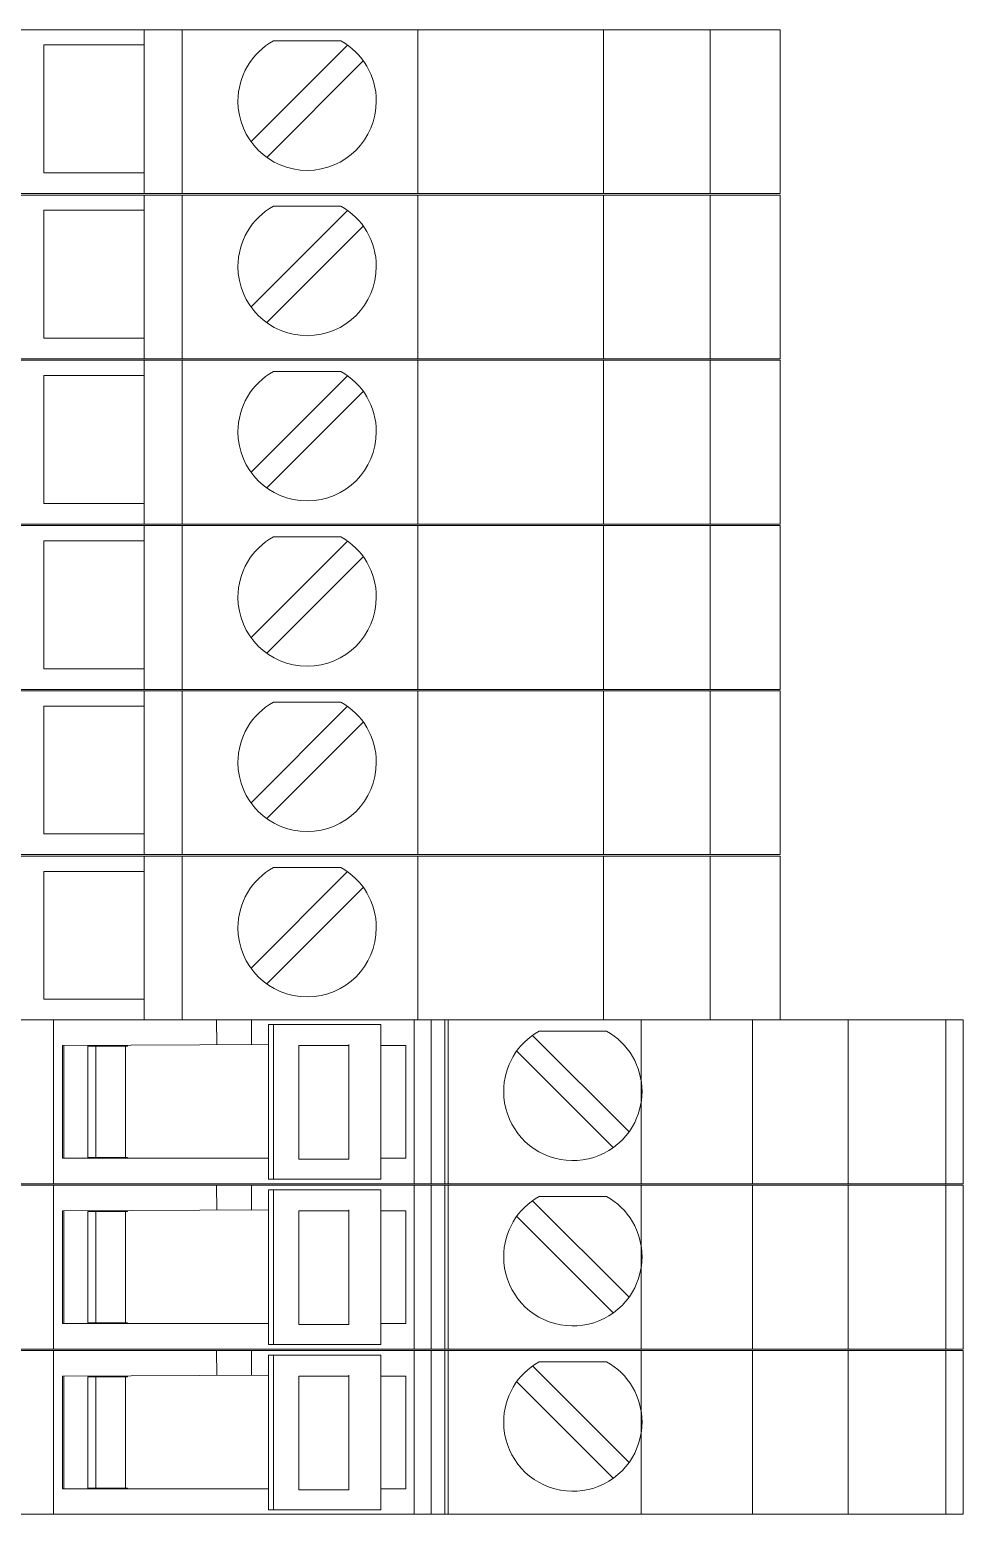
# Model space of a CAD drawing. Header units: millimetres. Extents: x 4962 to 7449, y 754 to 2938.
# Drawn here: x 5347.19 to 5376.55, y 2375.59 to 2422.29 of the extents above; entities that cross this region are included whole.
import ezdxf

# ---------------------------------------------------------------- set-up
doc = ezdxf.new("R2010")
doc.units = ezdxf.units.MM
doc.layers.add('000-PI-Oprema', color=30, linetype='Continuous', lineweight=5)
doc.layers.add('000-PI-ORMAR', color=2, linetype='Continuous')

msp = doc.modelspace()

# ---------------------------------------------------------------- linework, layer by layer
at = {"layer": '000-PI-Oprema', "color": 0, "linetype": 'ByBlock', "lineweight": 0}
for p, q in [((5346.746, 2391.143), (5347.946, 2391.143)), ((5347.946, 2391.143), (5353.071, 2391.143)), ((5347.946, 2391.143), (5347.946, 2385.993)), ((5352.546, 2391.143), (5352.546, 2391.143)), ((5354.167, 2391.143), (5353.071, 2391.143)), ((5353.071, 2391.143), (5353.071, 2391.143)), ((5353.071, 2391.143), (5353.074, 2390.362)), ((5354.171, 2391.143), (5354.167, 2391.143)), ((5354.171, 2391.143), (5376.546, 2391.143)), ((5354.171, 2391.143), (5354.171, 2391.143)), ((5354.171, 2390.366), (5354.171, 2391.143)), ((5357.596, 2391.143), (5357.596, 2391.143)), ((5359.277, 2385.993), (5359.277, 2391.143)), ((5359.819, 2391.143), (5359.819, 2385.993)), ((5360.246, 2391.143), (5360.246, 2391.143)), ((5360.246, 2391.143), (5360.246, 2385.993)), ((5360.346, 2385.993), (5360.346, 2391.143)), ((5366.422, 2385.993), (5366.422, 2391.143)), ((5369.922, 2385.993), (5369.922, 2391.143)), ((5372.922, 2385.993), (5372.922, 2391.143)), ((5375.999, 2391.143), (5375.999, 2385.993)), ((5376.546, 2385.993), (5376.546, 2391.143)), ((5354.705, 2391.003), (5354.863, 2391.003)), ((5354.705, 2391.003), (5354.705, 2390.318)), ((5354.863, 2391.003), (5354.863, 2386.133)), ((5354.863, 2391.003), (5358.234, 2391.003)), ((5358.234, 2386.133), (5358.234, 2391.003)), ((5358.234, 2391.003), (5358.234, 2391.003)), ((5363.001, 2390.659), (5363.001, 2390.659)), ((5363.001, 2390.659), (5366.037, 2387.623)), ((5363.213, 2390.793), (5363.213, 2390.793)), ((5363.213, 2390.793), (5365.33, 2390.793)), ((5365.33, 2390.793), (5365.33, 2390.793)), ((5348.221, 2390.343), (5354.705, 2390.368)), ((5348.221, 2390.343), (5348.221, 2390.343)), ((5348.221, 2386.793), (5348.221, 2390.343)), ((5348.271, 2390.343), (5348.271, 2386.793)), ((5349.021, 2390.318), (5349.271, 2390.318)), ((5349.021, 2390.318), (5349.021, 2390.318)), ((5349.021, 2386.818), (5349.021, 2390.318)), ((5349.271, 2386.793), (5349.271, 2390.343)), ((5349.271, 2390.318), (5350.271, 2390.318)), ((5350.208, 2386.818), (5350.208, 2390.318)), ((5350.271, 2390.343), (5350.271, 2390.318)), ((5354.705, 2390.318), (5354.705, 2386.818)), ((5355.66, 2390.343), (5357.227, 2390.343)), ((5355.66, 2390.343), (5355.66, 2386.818)), ((5357.227, 2386.768), (5357.227, 2390.368)), ((5358.234, 2390.343), (5359.021, 2390.343)), ((5359.021, 2390.343), (5359.021, 2390.343)), ((5359.021, 2386.793), (5359.021, 2390.343)), ((5360.346, 2387.593), (5360.346, 2390.193)), ((5360.346, 2390.193), (5360.346, 2390.193)), ((5362.506, 2390.164), (5362.506, 2390.164)), ((5365.542, 2387.128), (5362.506, 2390.164)), ((5360.346, 2387.593), (5360.346, 2387.593)), ((5366.037, 2387.623), (5366.037, 2387.623)), ((5365.542, 2387.128), (5365.542, 2387.128)), ((5348.221, 2386.793), (5354.705, 2386.793)), ((5348.221, 2386.793), (5348.221, 2386.793)), ((5349.021, 2386.818), (5349.021, 2386.818)), ((5349.021, 2386.818), (5349.271, 2386.818)), ((5349.271, 2386.818), (5350.271, 2386.818)), ((5350.271, 2386.818), (5350.271, 2386.793)), ((5354.705, 2386.133), (5354.705, 2386.818)), ((5355.66, 2386.818), (5355.66, 2386.768)), ((5355.818, 2386.768), (5355.66, 2386.768)), ((5357.227, 2386.768), (5355.818, 2386.768)), ((5358.234, 2386.793), (5359.021, 2386.793)), ((5359.021, 2386.793), (5359.021, 2386.793)), ((5346.746, 2385.993), (5347.946, 2385.993)), ((5346.746, 2385.943), (5347.946, 2385.943)), ((5347.946, 2385.993), (5366.146, 2385.993)), ((5347.946, 2385.943), (5353.071, 2385.943)), ((5347.946, 2385.943), (5347.946, 2380.793)), ((5352.546, 2385.993), (5352.546, 2385.993)), ((5352.546, 2385.943), (5352.546, 2385.943)), ((5354.167, 2385.943), (5353.071, 2385.943)), ((5353.071, 2385.943), (5353.071, 2385.943)), ((5353.071, 2385.943), (5353.074, 2385.162)), ((5354.171, 2385.943), (5354.167, 2385.943)), ((5354.171, 2385.943), (5376.546, 2385.943)), ((5354.171, 2385.943), (5354.171, 2385.943)), ((5354.171, 2385.166), (5354.171, 2385.943)), ((5354.705, 2386.133), (5354.863, 2386.133)), ((5354.863, 2386.133), (5358.234, 2386.133)), ((5357.596, 2385.993), (5357.596, 2385.993)), ((5357.596, 2385.943), (5357.596, 2385.943)), ((5358.234, 2386.133), (5358.234, 2386.133)), ((5359.277, 2380.793), (5359.277, 2385.943)), ((5359.819, 2385.943), (5359.819, 2380.793)), ((5360.246, 2385.993), (5360.246, 2385.993)), ((5360.246, 2385.943), (5360.246, 2385.943)), ((5360.246, 2385.943), (5360.246, 2380.793)), ((5360.346, 2380.793), (5360.346, 2385.943)), ((5376.546, 2385.993), (5366.146, 2385.993)), ((5366.422, 2380.793), (5366.422, 2385.943)), ((5369.922, 2380.793), (5369.922, 2385.943)), ((5372.922, 2380.793), (5372.922, 2385.943)), ((5375.999, 2385.943), (5375.999, 2380.793)), ((5376.546, 2380.793), (5376.546, 2385.943)), ((5354.705, 2385.803), (5354.863, 2385.803)), ((5354.705, 2385.803), (5354.705, 2385.118)), ((5354.863, 2385.803), (5354.863, 2380.933)), ((5354.863, 2385.803), (5358.234, 2385.803)), ((5358.234, 2380.933), (5358.234, 2385.803)), ((5358.234, 2385.803), (5358.234, 2385.803)), ((5363.001, 2385.459), (5363.001, 2385.459)), ((5363.001, 2385.459), (5366.037, 2382.423)), ((5363.213, 2385.593), (5363.213, 2385.593)), ((5363.213, 2385.593), (5365.33, 2385.593)), ((5365.33, 2385.593), (5365.33, 2385.593)), ((5348.221, 2385.143), (5354.705, 2385.168)), ((5348.221, 2385.143), (5348.221, 2385.143)), ((5348.221, 2381.593), (5348.221, 2385.143)), ((5348.271, 2385.143), (5348.271, 2381.593)), ((5349.021, 2385.118), (5349.271, 2385.118)), ((5349.021, 2385.118), (5349.021, 2385.118)), ((5349.021, 2381.618), (5349.021, 2385.118)), ((5349.271, 2381.593), (5349.271, 2385.143)), ((5349.271, 2385.118), (5350.271, 2385.118)), ((5350.208, 2381.618), (5350.208, 2385.118)), ((5350.271, 2385.143), (5350.271, 2385.118)), ((5354.705, 2385.118), (5354.705, 2381.618)), ((5355.66, 2385.143), (5357.227, 2385.143)), ((5355.66, 2385.143), (5355.66, 2381.618)), ((5357.227, 2381.568), (5357.227, 2385.168)), ((5358.234, 2385.143), (5359.021, 2385.143)), ((5359.021, 2385.143), (5359.021, 2385.143)), ((5359.021, 2381.593), (5359.021, 2385.143)), ((5360.346, 2382.393), (5360.346, 2384.993)), ((5360.346, 2384.993), (5360.346, 2384.993)), ((5362.506, 2384.964), (5362.506, 2384.964)), ((5365.542, 2381.928), (5362.506, 2384.964)), ((5360.346, 2382.393), (5360.346, 2382.393)), ((5366.037, 2382.423), (5366.037, 2382.423)), ((5365.542, 2381.928), (5365.542, 2381.928)), ((5348.221, 2381.593), (5354.705, 2381.593)), ((5348.221, 2381.593), (5348.221, 2381.593)), ((5349.021, 2381.618), (5349.021, 2381.618)), ((5349.021, 2381.618), (5349.271, 2381.618)), ((5349.271, 2381.618), (5350.271, 2381.618)), ((5350.271, 2381.618), (5350.271, 2381.593)), ((5354.705, 2380.933), (5354.705, 2381.618)), ((5355.66, 2381.618), (5355.66, 2381.568)), ((5355.818, 2381.568), (5355.66, 2381.568)), ((5357.227, 2381.568), (5355.818, 2381.568)), ((5358.234, 2381.593), (5359.021, 2381.593)), ((5359.021, 2381.593), (5359.021, 2381.593)), ((5346.746, 2380.793), (5347.946, 2380.793)), ((5347.946, 2380.793), (5366.146, 2380.793)), ((5352.546, 2380.793), (5352.546, 2380.793)), ((5354.705, 2380.933), (5354.863, 2380.933)), ((5354.863, 2380.933), (5358.234, 2380.933)), ((5357.596, 2380.793), (5357.596, 2380.793)), ((5358.234, 2380.933), (5358.234, 2380.933)), ((5360.246, 2380.793), (5360.246, 2380.793)), ((5376.546, 2380.793), (5366.146, 2380.793)), ((5346.746, 2380.743), (5347.946, 2380.743)), ((5347.946, 2380.743), (5353.071, 2380.743)), ((5347.946, 2380.743), (5347.946, 2375.593)), ((5352.546, 2380.743), (5352.546, 2380.743)), ((5354.167, 2380.743), (5353.071, 2380.743)), ((5353.071, 2380.743), (5353.071, 2380.743)), ((5353.071, 2380.743), (5353.074, 2379.962)), ((5354.171, 2380.743), (5354.167, 2380.743)), ((5354.171, 2380.743), (5376.546, 2380.743)), ((5354.171, 2380.743), (5354.171, 2380.743)), ((5354.171, 2379.966), (5354.171, 2380.743)), ((5354.705, 2380.603), (5354.863, 2380.603)), ((5354.705, 2380.603), (5354.705, 2379.918)), ((5354.863, 2380.603), (5354.863, 2375.733)), ((5354.863, 2380.603), (5358.234, 2380.603)), ((5357.596, 2380.743), (5357.596, 2380.743)), ((5358.234, 2375.733), (5358.234, 2380.603)), ((5358.234, 2380.603), (5358.234, 2380.603)), ((5359.277, 2375.593), (5359.277, 2380.743)), ((5359.819, 2380.743), (5359.819, 2375.593)), ((5360.246, 2380.743), (5360.246, 2380.743)), ((5360.246, 2380.743), (5360.246, 2375.593)), ((5360.346, 2375.593), (5360.346, 2380.743)), ((5363.213, 2380.393), (5363.213, 2380.393)), ((5363.213, 2380.393), (5365.33, 2380.393)), ((5365.33, 2380.393), (5365.33, 2380.393)), ((5366.422, 2375.593), (5366.422, 2380.743)), ((5369.922, 2375.593), (5369.922, 2380.743)), ((5372.922, 2375.593), (5372.922, 2380.743)), ((5375.999, 2380.743), (5375.999, 2375.593)), ((5376.546, 2375.593), (5376.546, 2380.743)), ((5348.221, 2379.943), (5354.705, 2379.968)), ((5348.221, 2379.943), (5348.221, 2379.943)), ((5348.221, 2376.393), (5348.221, 2379.943)), ((5348.271, 2379.943), (5348.271, 2376.393)), ((5349.021, 2379.918), (5349.271, 2379.918)), ((5349.021, 2379.918), (5349.021, 2379.918)), ((5349.021, 2376.418), (5349.021, 2379.918)), ((5349.271, 2376.393), (5349.271, 2379.943)), ((5349.271, 2379.918), (5350.271, 2379.918)), ((5350.208, 2376.418), (5350.208, 2379.918)), ((5350.271, 2379.943), (5350.271, 2379.918)), ((5354.705, 2379.918), (5354.705, 2376.418)), ((5355.66, 2379.943), (5357.227, 2379.943)), ((5355.66, 2379.943), (5355.66, 2376.418)), ((5357.227, 2376.368), (5357.227, 2379.968)), ((5358.234, 2379.943), (5359.021, 2379.943)), ((5359.021, 2379.943), (5359.021, 2379.943)), ((5359.021, 2376.393), (5359.021, 2379.943)), ((5363.001, 2380.259), (5363.001, 2380.259)), ((5363.001, 2380.259), (5366.037, 2377.223)), ((5360.346, 2377.193), (5360.346, 2379.793)), ((5360.346, 2379.793), (5360.346, 2379.793)), ((5362.506, 2379.764), (5362.506, 2379.764)), ((5365.542, 2376.728), (5362.506, 2379.764)), ((5360.346, 2377.193), (5360.346, 2377.193)), ((5366.037, 2377.223), (5366.037, 2377.223)), ((5365.542, 2376.728), (5365.542, 2376.728)), ((5348.221, 2376.393), (5354.705, 2376.393)), ((5348.221, 2376.393), (5348.221, 2376.393)), ((5349.021, 2376.418), (5349.021, 2376.418)), ((5349.021, 2376.418), (5349.271, 2376.418)), ((5349.271, 2376.418), (5350.271, 2376.418)), ((5350.271, 2376.418), (5350.271, 2376.393)), ((5354.705, 2375.733), (5354.705, 2376.418)), ((5355.66, 2376.418), (5355.66, 2376.368)), ((5355.818, 2376.368), (5355.66, 2376.368)), ((5357.227, 2376.368), (5355.818, 2376.368)), ((5358.234, 2376.393), (5359.021, 2376.393)), ((5359.021, 2376.393), (5359.021, 2376.393)), ((5354.705, 2375.733), (5354.863, 2375.733)), ((5354.863, 2375.733), (5358.234, 2375.733)), ((5358.234, 2375.733), (5358.234, 2375.733)), ((5346.746, 2375.593), (5347.946, 2375.593)), ((5347.946, 2375.593), (5366.146, 2375.593)), ((5352.546, 2375.593), (5352.546, 2375.593)), ((5357.596, 2375.593), (5357.596, 2375.593)), ((5360.246, 2375.593), (5360.246, 2375.593)), ((5376.546, 2375.593), (5366.146, 2375.593))]:
    msp.add_line(p, q, dxfattribs=at)
for centre, start, end in [((5364.271, 2388.893), 119.1246, 180), ((5364.271, 2388.893), 30.4503, 60.8754), ((5364.271, 2388.893), 180, 329.5497), ((5364.271, 2383.693), 119.1246, 180), ((5364.271, 2383.693), 30.4503, 60.8754), ((5364.271, 2383.693), 180, 329.5497), ((5364.271, 2378.493), 119.1246, 180), ((5364.271, 2378.493), 30.4503, 60.8754), ((5364.271, 2378.493), 180, 329.5497)]:
    msp.add_arc(centre, 2.175, start, end, dxfattribs=at)
at = {"layer": '000-PI-Oprema', "color": 0, "linetype": 'ByBlock', "lineweight": 0, "extrusion": (0, 0, -1)}
for centre, start_param, end_param in [((5364.271, 2388.893), -2.102255, -1.570796), ((5364.271, 2388.893), -1.570796, -1.039338), ((5364.271, 2383.693), -2.102255, -1.570796), ((5364.271, 2383.693), -1.570796, -1.039338), ((5364.271, 2378.493), -2.102255, -1.570796), ((5364.271, 2378.493), -1.570796, -1.039338)]:
    msp.add_ellipse(centre, major_axis=(0, -2.175), ratio=1, start_param=start_param, end_param=end_param, dxfattribs=at)
at = {"layer": '000-PI-ORMAR', "color": 0, "linetype": 'ByBlock', "lineweight": 0}
for p, q in [((5342.792, 2422.293), (5350.792, 2422.293)), ((5350.792, 2422.293), (5350.792, 2422.293)), ((5350.792, 2422.293), (5351.992, 2422.293)), ((5350.792, 2422.293), (5350.792, 2417.143)), ((5351.992, 2422.293), (5359.392, 2422.293)), ((5351.992, 2422.293), (5351.992, 2417.143)), ((5354.858, 2421.943), (5354.858, 2421.943)), ((5356.976, 2421.943), (5354.858, 2421.943)), ((5356.976, 2421.943), (5356.976, 2421.943)), ((5359.392, 2422.293), (5361.966, 2422.293)), ((5359.392, 2422.293), (5359.392, 2417.143)), ((5364.474, 2422.293), (5361.966, 2422.293)), ((5362.792, 2422.293), (5362.792, 2422.293)), ((5363.092, 2422.293), (5363.092, 2422.293)), ((5363.992, 2422.293), (5363.992, 2422.293)), ((5364.858, 2422.293), (5364.474, 2422.293)), ((5364.858, 2422.293), (5367, 2422.293)), ((5365.231, 2422.293), (5365.231, 2417.143)), ((5366.542, 2422.293), (5366.542, 2422.293)), ((5367, 2422.293), (5368.592, 2422.293)), ((5368.592, 2422.293), (5368.592, 2422.293)), ((5368.592, 2422.293), (5369.792, 2422.293)), ((5368.592, 2422.293), (5368.592, 2417.143)), ((5369.292, 2422.293), (5369.292, 2422.293)), ((5369.792, 2422.293), (5369.792, 2422.293)), ((5369.792, 2422.293), (5370.109, 2422.293)), ((5370.792, 2422.293), (5370.109, 2422.293)), ((5370.792, 2422.293), (5370.792, 2422.293)), ((5370.792, 2422.293), (5370.792, 2417.143)), ((5347.642, 2417.793), (5347.642, 2421.818)), ((5347.642, 2421.818), (5350.792, 2421.818)), ((5347.642, 2421.818), (5347.642, 2421.818)), ((5350.792, 2421.818), (5350.792, 2421.818)), ((5357.187, 2421.809), (5354.152, 2418.773)), ((5357.187, 2421.809), (5357.187, 2421.809)), ((5351.992, 2421.343), (5351.992, 2418.743)), ((5351.992, 2421.343), (5351.992, 2421.343)), ((5354.647, 2418.278), (5357.682, 2421.314)), ((5357.682, 2421.314), (5357.682, 2421.314)), ((5351.992, 2418.743), (5351.992, 2418.743)), ((5354.152, 2418.773), (5354.152, 2418.773)), ((5354.647, 2418.278), (5354.647, 2418.278)), ((5350.792, 2417.793), (5347.642, 2417.793)), ((5347.642, 2417.793), (5347.642, 2417.793)), ((5350.792, 2417.793), (5350.792, 2417.793)), ((5342.792, 2417.143), (5350.792, 2417.143)), ((5342.792, 2417.093), (5350.792, 2417.093)), ((5350.792, 2417.143), (5351.992, 2417.143)), ((5350.792, 2417.143), (5350.792, 2417.143)), ((5350.792, 2417.093), (5350.792, 2417.093)), ((5350.792, 2417.093), (5351.992, 2417.093)), ((5350.792, 2417.093), (5350.792, 2411.943)), ((5351.992, 2417.143), (5359.392, 2417.143)), ((5351.992, 2417.093), (5359.392, 2417.093)), ((5351.992, 2417.093), (5351.992, 2411.943)), ((5354.858, 2416.743), (5354.858, 2416.743)), ((5356.976, 2416.743), (5354.858, 2416.743)), ((5356.976, 2416.743), (5356.976, 2416.743)), ((5359.392, 2417.143), (5361.966, 2417.143)), ((5359.392, 2417.093), (5361.966, 2417.093)), ((5359.392, 2417.093), (5359.392, 2411.943)), ((5361.966, 2417.143), (5364.474, 2417.143)), ((5364.474, 2417.093), (5361.966, 2417.093)), ((5362.792, 2417.093), (5362.792, 2417.093)), ((5363.092, 2417.143), (5363.092, 2417.143)), ((5363.092, 2417.093), (5363.092, 2417.093)), ((5363.992, 2417.143), (5363.992, 2417.143)), ((5363.992, 2417.093), (5363.992, 2417.093)), ((5364.474, 2417.143), (5364.858, 2417.143)), ((5364.858, 2417.093), (5364.474, 2417.093)), ((5364.858, 2417.143), (5367, 2417.143)), ((5364.858, 2417.093), (5367, 2417.093)), ((5365.231, 2417.093), (5365.231, 2411.943)), ((5366.542, 2417.143), (5366.542, 2417.143)), ((5366.542, 2417.093), (5366.542, 2417.093)), ((5367, 2417.143), (5368.592, 2417.143)), ((5367, 2417.093), (5368.592, 2417.093)), ((5368.592, 2417.143), (5369.792, 2417.143)), ((5368.592, 2417.143), (5368.592, 2417.143)), ((5368.592, 2417.093), (5368.592, 2417.093)), ((5368.592, 2417.093), (5369.792, 2417.093)), ((5368.592, 2417.093), (5368.592, 2411.943)), ((5369.292, 2417.093), (5369.292, 2417.093)), ((5369.792, 2417.143), (5370.109, 2417.143)), ((5369.792, 2417.143), (5369.792, 2417.143)), ((5369.792, 2417.093), (5369.792, 2417.093)), ((5369.792, 2417.093), (5370.109, 2417.093)), ((5370.792, 2417.143), (5370.109, 2417.143)), ((5370.792, 2417.093), (5370.109, 2417.093)), ((5370.792, 2417.143), (5370.792, 2417.143)), ((5370.792, 2417.093), (5370.792, 2417.093)), ((5370.792, 2417.093), (5370.792, 2411.943)), ((5347.642, 2412.593), (5347.642, 2416.618)), ((5347.642, 2416.618), (5350.792, 2416.618)), ((5347.642, 2416.618), (5347.642, 2416.618)), ((5350.792, 2416.618), (5350.792, 2416.618)), ((5357.187, 2416.609), (5354.152, 2413.573)), ((5357.187, 2416.609), (5357.187, 2416.609)), ((5351.992, 2416.143), (5351.992, 2413.543)), ((5351.992, 2416.143), (5351.992, 2416.143)), ((5354.647, 2413.078), (5357.682, 2416.114)), ((5357.682, 2416.114), (5357.682, 2416.114)), ((5351.992, 2413.543), (5351.992, 2413.543)), ((5354.152, 2413.573), (5354.152, 2413.573)), ((5354.647, 2413.078), (5354.647, 2413.078)), ((5350.792, 2412.593), (5347.642, 2412.593)), ((5347.642, 2412.593), (5347.642, 2412.593)), ((5350.792, 2412.593), (5350.792, 2412.593)), ((5342.792, 2411.943), (5350.792, 2411.943)), ((5342.792, 2411.893), (5350.792, 2411.893)), ((5350.792, 2411.943), (5351.992, 2411.943)), ((5350.792, 2411.943), (5350.792, 2411.943)), ((5350.792, 2411.893), (5350.792, 2411.893)), ((5350.792, 2411.893), (5351.992, 2411.893)), ((5350.792, 2411.893), (5350.792, 2406.743)), ((5351.992, 2411.943), (5359.392, 2411.943)), ((5351.992, 2411.893), (5359.392, 2411.893)), ((5351.992, 2411.893), (5351.992, 2406.743)), ((5359.392, 2411.943), (5361.966, 2411.943)), ((5359.392, 2411.893), (5361.966, 2411.893)), ((5359.392, 2411.893), (5359.392, 2406.743)), ((5361.966, 2411.943), (5364.474, 2411.943)), ((5364.474, 2411.893), (5361.966, 2411.893)), ((5362.792, 2411.893), (5362.792, 2411.893)), ((5363.092, 2411.943), (5363.092, 2411.943)), ((5363.092, 2411.893), (5363.092, 2411.893)), ((5363.992, 2411.943), (5363.992, 2411.943)), ((5363.992, 2411.893), (5363.992, 2411.893)), ((5364.474, 2411.943), (5364.858, 2411.943)), ((5364.858, 2411.893), (5364.474, 2411.893)), ((5364.858, 2411.943), (5367, 2411.943)), ((5364.858, 2411.893), (5367, 2411.893)), ((5365.231, 2411.893), (5365.231, 2406.743)), ((5366.542, 2411.943), (5366.542, 2411.943)), ((5366.542, 2411.893), (5366.542, 2411.893)), ((5367, 2411.943), (5368.592, 2411.943)), ((5367, 2411.893), (5368.592, 2411.893)), ((5368.592, 2411.943), (5369.792, 2411.943)), ((5368.592, 2411.943), (5368.592, 2411.943)), ((5368.592, 2411.893), (5368.592, 2411.893)), ((5368.592, 2411.893), (5369.792, 2411.893)), ((5368.592, 2411.893), (5368.592, 2406.743)), ((5369.292, 2411.893), (5369.292, 2411.893)), ((5369.792, 2411.943), (5370.109, 2411.943)), ((5369.792, 2411.943), (5369.792, 2411.943)), ((5369.792, 2411.893), (5369.792, 2411.893)), ((5369.792, 2411.893), (5370.109, 2411.893)), ((5370.792, 2411.943), (5370.109, 2411.943)), ((5370.792, 2411.893), (5370.109, 2411.893)), ((5370.792, 2411.943), (5370.792, 2411.943)), ((5370.792, 2411.893), (5370.792, 2411.893)), ((5370.792, 2411.893), (5370.792, 2406.743)), ((5347.642, 2407.393), (5347.642, 2411.418)), ((5347.642, 2411.418), (5350.792, 2411.418)), ((5347.642, 2411.418), (5347.642, 2411.418)), ((5350.792, 2411.418), (5350.792, 2411.418)), ((5357.187, 2411.409), (5354.152, 2408.373)), ((5354.858, 2411.543), (5354.858, 2411.543)), ((5356.976, 2411.543), (5354.858, 2411.543)), ((5356.976, 2411.543), (5356.976, 2411.543)), ((5357.187, 2411.409), (5357.187, 2411.409)), ((5351.992, 2410.943), (5351.992, 2408.343)), ((5351.992, 2410.943), (5351.992, 2410.943)), ((5354.647, 2407.878), (5357.682, 2410.914)), ((5357.682, 2410.914), (5357.682, 2410.914)), ((5351.992, 2408.343), (5351.992, 2408.343)), ((5354.152, 2408.373), (5354.152, 2408.373)), ((5354.647, 2407.878), (5354.647, 2407.878)), ((5350.792, 2407.393), (5347.642, 2407.393)), ((5347.642, 2407.393), (5347.642, 2407.393)), ((5350.792, 2407.393), (5350.792, 2407.393)), ((5342.792, 2406.743), (5350.792, 2406.743)), ((5342.792, 2406.693), (5350.792, 2406.693)), ((5350.792, 2406.743), (5351.992, 2406.743)), ((5350.792, 2406.743), (5350.792, 2406.743)), ((5350.792, 2406.693), (5350.792, 2406.693)), ((5350.792, 2406.693), (5351.992, 2406.693)), ((5350.792, 2406.693), (5350.792, 2401.543)), ((5351.992, 2406.743), (5359.392, 2406.743)), ((5351.992, 2406.693), (5359.392, 2406.693)), ((5351.992, 2406.693), (5351.992, 2401.543)), ((5359.392, 2406.743), (5361.966, 2406.743)), ((5359.392, 2406.693), (5361.966, 2406.693)), ((5359.392, 2406.693), (5359.392, 2401.543)), ((5361.966, 2406.743), (5364.474, 2406.743)), ((5364.474, 2406.693), (5361.966, 2406.693)), ((5362.792, 2406.693), (5362.792, 2406.693)), ((5363.092, 2406.743), (5363.092, 2406.743)), ((5363.092, 2406.693), (5363.092, 2406.693)), ((5363.992, 2406.743), (5363.992, 2406.743)), ((5363.992, 2406.693), (5363.992, 2406.693)), ((5364.474, 2406.743), (5364.858, 2406.743)), ((5364.858, 2406.693), (5364.474, 2406.693)), ((5364.858, 2406.743), (5367, 2406.743)), ((5364.858, 2406.693), (5367, 2406.693)), ((5365.231, 2406.693), (5365.231, 2401.543)), ((5366.542, 2406.743), (5366.542, 2406.743)), ((5366.542, 2406.693), (5366.542, 2406.693)), ((5367, 2406.743), (5368.592, 2406.743)), ((5367, 2406.693), (5368.592, 2406.693)), ((5368.592, 2406.743), (5369.792, 2406.743)), ((5368.592, 2406.743), (5368.592, 2406.743)), ((5368.592, 2406.693), (5368.592, 2406.693)), ((5368.592, 2406.693), (5369.792, 2406.693)), ((5368.592, 2406.693), (5368.592, 2401.543)), ((5369.292, 2406.693), (5369.292, 2406.693)), ((5369.792, 2406.743), (5370.109, 2406.743)), ((5369.792, 2406.743), (5369.792, 2406.743)), ((5369.792, 2406.693), (5369.792, 2406.693)), ((5369.792, 2406.693), (5370.109, 2406.693)), ((5370.792, 2406.743), (5370.109, 2406.743)), ((5370.792, 2406.693), (5370.109, 2406.693)), ((5370.792, 2406.743), (5370.792, 2406.743)), ((5370.792, 2406.693), (5370.792, 2406.693)), ((5370.792, 2406.693), (5370.792, 2401.543)), ((5347.642, 2402.193), (5347.642, 2406.218)), ((5347.642, 2406.218), (5350.792, 2406.218)), ((5347.642, 2406.218), (5347.642, 2406.218)), ((5350.792, 2406.218), (5350.792, 2406.218)), ((5357.187, 2406.209), (5354.152, 2403.173)), ((5354.858, 2406.343), (5354.858, 2406.343)), ((5356.976, 2406.343), (5354.858, 2406.343)), ((5356.976, 2406.343), (5356.976, 2406.343)), ((5357.187, 2406.209), (5357.187, 2406.209)), ((5351.992, 2405.743), (5351.992, 2403.143)), ((5351.992, 2405.743), (5351.992, 2405.743)), ((5354.647, 2402.678), (5357.682, 2405.714)), ((5357.682, 2405.714), (5357.682, 2405.714)), ((5351.992, 2403.143), (5351.992, 2403.143)), ((5354.152, 2403.173), (5354.152, 2403.173)), ((5354.647, 2402.678), (5354.647, 2402.678)), ((5350.792, 2402.193), (5347.642, 2402.193)), ((5347.642, 2402.193), (5347.642, 2402.193)), ((5350.792, 2402.193), (5350.792, 2402.193)), ((5342.792, 2401.543), (5350.792, 2401.543)), ((5342.792, 2401.493), (5350.792, 2401.493)), ((5350.792, 2401.543), (5351.992, 2401.543)), ((5350.792, 2401.543), (5350.792, 2401.543)), ((5350.792, 2401.493), (5350.792, 2401.493)), ((5350.792, 2401.493), (5351.992, 2401.493)), ((5350.792, 2401.493), (5350.792, 2396.343)), ((5351.992, 2401.543), (5359.392, 2401.543)), ((5351.992, 2401.493), (5359.392, 2401.493)), ((5351.992, 2401.493), (5351.992, 2396.343)), ((5359.392, 2401.543), (5361.966, 2401.543)), ((5359.392, 2401.493), (5361.966, 2401.493)), ((5359.392, 2401.493), (5359.392, 2396.343)), ((5361.966, 2401.543), (5364.474, 2401.543)), ((5364.474, 2401.493), (5361.966, 2401.493)), ((5362.792, 2401.493), (5362.792, 2401.493)), ((5363.092, 2401.543), (5363.092, 2401.543)), ((5363.092, 2401.493), (5363.092, 2401.493)), ((5363.992, 2401.543), (5363.992, 2401.543)), ((5363.992, 2401.493), (5363.992, 2401.493)), ((5364.474, 2401.543), (5364.858, 2401.543)), ((5364.858, 2401.493), (5364.474, 2401.493)), ((5364.858, 2401.543), (5367, 2401.543)), ((5364.858, 2401.493), (5367, 2401.493)), ((5365.231, 2401.493), (5365.231, 2396.343)), ((5366.542, 2401.543), (5366.542, 2401.543)), ((5366.542, 2401.493), (5366.542, 2401.493)), ((5367, 2401.543), (5368.592, 2401.543)), ((5367, 2401.493), (5368.592, 2401.493)), ((5368.592, 2401.543), (5369.792, 2401.543)), ((5368.592, 2401.543), (5368.592, 2401.543)), ((5368.592, 2401.493), (5368.592, 2401.493)), ((5368.592, 2401.493), (5369.792, 2401.493)), ((5368.592, 2401.493), (5368.592, 2396.343)), ((5369.292, 2401.493), (5369.292, 2401.493)), ((5369.792, 2401.543), (5370.109, 2401.543)), ((5369.792, 2401.543), (5369.792, 2401.543)), ((5369.792, 2401.493), (5369.792, 2401.493)), ((5369.792, 2401.493), (5370.109, 2401.493)), ((5370.792, 2401.543), (5370.109, 2401.543)), ((5370.792, 2401.493), (5370.109, 2401.493)), ((5370.792, 2401.543), (5370.792, 2401.543)), ((5370.792, 2401.493), (5370.792, 2401.493)), ((5370.792, 2401.493), (5370.792, 2396.343)), ((5347.642, 2396.993), (5347.642, 2401.018)), ((5347.642, 2401.018), (5350.792, 2401.018)), ((5347.642, 2401.018), (5347.642, 2401.018)), ((5350.792, 2401.018), (5350.792, 2401.018)), ((5357.187, 2401.009), (5354.152, 2397.973)), ((5354.858, 2401.143), (5354.858, 2401.143)), ((5356.976, 2401.143), (5354.858, 2401.143)), ((5356.976, 2401.143), (5356.976, 2401.143)), ((5357.187, 2401.009), (5357.187, 2401.009)), ((5351.992, 2400.543), (5351.992, 2397.943)), ((5351.992, 2400.543), (5351.992, 2400.543)), ((5354.647, 2397.478), (5357.682, 2400.514)), ((5357.682, 2400.514), (5357.682, 2400.514)), ((5351.992, 2397.943), (5351.992, 2397.943)), ((5354.152, 2397.973), (5354.152, 2397.973)), ((5354.647, 2397.478), (5354.647, 2397.478)), ((5350.792, 2396.993), (5347.642, 2396.993)), ((5347.642, 2396.993), (5347.642, 2396.993)), ((5350.792, 2396.993), (5350.792, 2396.993)), ((5342.792, 2396.343), (5350.792, 2396.343)), ((5342.792, 2396.293), (5350.792, 2396.293)), ((5350.792, 2396.343), (5351.992, 2396.343)), ((5350.792, 2396.343), (5350.792, 2396.343)), ((5350.792, 2396.293), (5350.792, 2396.293)), ((5350.792, 2396.293), (5351.992, 2396.293)), ((5350.792, 2396.293), (5350.792, 2391.143)), ((5351.992, 2396.343), (5359.392, 2396.343)), ((5351.992, 2396.293), (5359.392, 2396.293)), ((5351.992, 2396.293), (5351.992, 2391.143)), ((5359.392, 2396.343), (5361.966, 2396.343)), ((5359.392, 2396.293), (5361.966, 2396.293)), ((5359.392, 2396.293), (5359.392, 2391.143)), ((5361.966, 2396.343), (5364.474, 2396.343)), ((5364.474, 2396.293), (5361.966, 2396.293)), ((5362.792, 2396.293), (5362.792, 2396.293)), ((5363.092, 2396.343), (5363.092, 2396.343)), ((5363.092, 2396.293), (5363.092, 2396.293)), ((5363.992, 2396.343), (5363.992, 2396.343)), ((5363.992, 2396.293), (5363.992, 2396.293)), ((5364.474, 2396.343), (5364.858, 2396.343)), ((5364.858, 2396.293), (5364.474, 2396.293)), ((5364.858, 2396.343), (5367, 2396.343)), ((5364.858, 2396.293), (5367, 2396.293)), ((5365.231, 2396.293), (5365.231, 2391.143)), ((5366.542, 2396.343), (5366.542, 2396.343)), ((5366.542, 2396.293), (5366.542, 2396.293)), ((5367, 2396.343), (5368.592, 2396.343)), ((5367, 2396.293), (5368.592, 2396.293)), ((5368.592, 2396.343), (5369.792, 2396.343)), ((5368.592, 2396.343), (5368.592, 2396.343)), ((5368.592, 2396.293), (5368.592, 2396.293)), ((5368.592, 2396.293), (5369.792, 2396.293)), ((5368.592, 2396.293), (5368.592, 2391.143)), ((5369.292, 2396.293), (5369.292, 2396.293)), ((5369.792, 2396.343), (5370.109, 2396.343)), ((5369.792, 2396.343), (5369.792, 2396.343)), ((5369.792, 2396.293), (5369.792, 2396.293)), ((5369.792, 2396.293), (5370.109, 2396.293)), ((5370.792, 2396.343), (5370.109, 2396.343)), ((5370.792, 2396.293), (5370.109, 2396.293)), ((5370.792, 2396.343), (5370.792, 2396.343)), ((5370.792, 2396.293), (5370.792, 2396.293)), ((5370.792, 2396.293), (5370.792, 2391.143)), ((5347.642, 2391.793), (5347.642, 2395.818)), ((5347.642, 2395.818), (5350.792, 2395.818)), ((5347.642, 2395.818), (5347.642, 2395.818)), ((5350.792, 2395.818), (5350.792, 2395.818)), ((5357.187, 2395.809), (5354.152, 2392.773)), ((5354.858, 2395.943), (5354.858, 2395.943)), ((5356.976, 2395.943), (5354.858, 2395.943)), ((5356.976, 2395.943), (5356.976, 2395.943)), ((5357.187, 2395.809), (5357.187, 2395.809)), ((5351.992, 2395.343), (5351.992, 2392.743)), ((5351.992, 2395.343), (5351.992, 2395.343)), ((5354.647, 2392.278), (5357.682, 2395.314)), ((5357.682, 2395.314), (5357.682, 2395.314)), ((5351.992, 2392.743), (5351.992, 2392.743)), ((5354.152, 2392.773), (5354.152, 2392.773)), ((5354.647, 2392.278), (5354.647, 2392.278)), ((5350.792, 2391.793), (5347.642, 2391.793)), ((5347.642, 2391.793), (5347.642, 2391.793)), ((5350.792, 2391.793), (5350.792, 2391.793)), ((5342.792, 2391.143), (5350.792, 2391.143)), ((5350.792, 2391.143), (5351.992, 2391.143)), ((5350.792, 2391.143), (5350.792, 2391.143)), ((5351.992, 2391.143), (5359.392, 2391.143)), ((5359.392, 2391.143), (5361.966, 2391.143)), ((5361.966, 2391.143), (5364.474, 2391.143)), ((5363.092, 2391.143), (5363.092, 2391.143)), ((5363.992, 2391.143), (5363.992, 2391.143)), ((5364.474, 2391.143), (5364.858, 2391.143)), ((5364.858, 2391.143), (5367, 2391.143)), ((5366.542, 2391.143), (5366.542, 2391.143)), ((5367, 2391.143), (5368.592, 2391.143)), ((5368.592, 2391.143), (5369.792, 2391.143)), ((5368.592, 2391.143), (5368.592, 2391.143)), ((5369.792, 2391.143), (5370.109, 2391.143)), ((5369.792, 2391.143), (5369.792, 2391.143)), ((5370.792, 2391.143), (5370.109, 2391.143)), ((5370.792, 2391.143), (5370.792, 2391.143))]:
    msp.add_line(p, q, dxfattribs=at)
for centre, start, end in [((5355.917, 2420.043), 119.1246, 180), ((5355.917, 2420.043), 0, 60.8754), ((5355.917, 2420.043), 180, 0), ((5355.917, 2414.843), 119.1246, 180), ((5355.917, 2414.843), 0, 60.8754), ((5355.917, 2414.843), 180, 0), ((5355.917, 2409.643), 119.1246, 180), ((5355.917, 2409.643), 0, 60.8754), ((5355.917, 2409.643), 180, 0), ((5355.917, 2404.443), 119.1246, 180), ((5355.917, 2404.443), 0, 60.8754), ((5355.917, 2404.443), 180, 0), ((5355.917, 2399.243), 119.1246, 180), ((5355.917, 2399.243), 0, 60.8754), ((5355.917, 2399.243), 180, 0), ((5355.917, 2394.043), 119.1246, 180), ((5355.917, 2394.043), 0, 60.8754), ((5355.917, 2394.043), 180, 0)]:
    msp.add_arc(centre, 2.175, start, end, dxfattribs=at)

doc.saveas('drawing.dxf')
